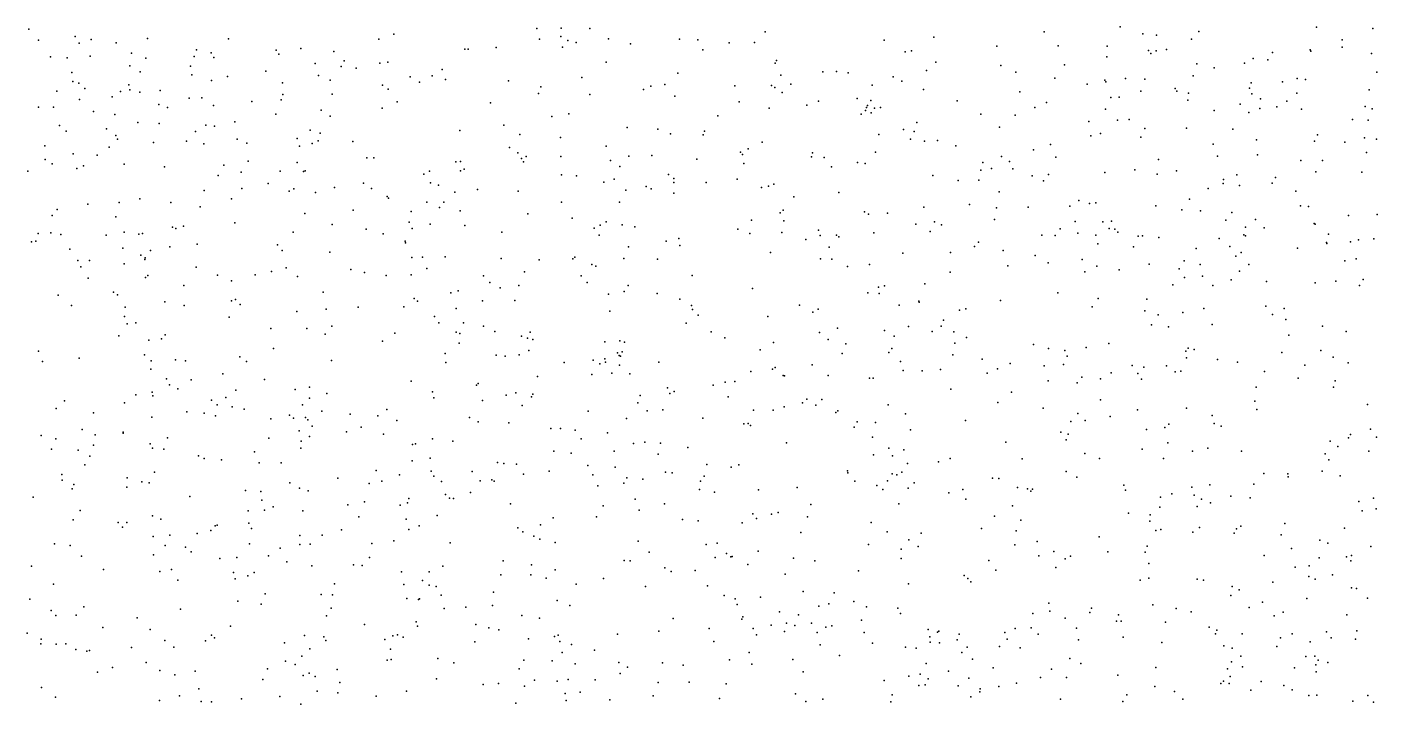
# Model space of a CAD drawing. Extents: x 2 to 99999, y 0 to 49999.
# Drawn here: x 24 to 12469, y 31252 to 37495 of the extents above; entities that cross this region are included whole.
import ezdxf

# ---------------------------------------------------------------- set-up
doc = ezdxf.new("R2010")
doc.units = 0
doc.header["$MEASUREMENT"] = 0
doc.layers.add('points', color=50, linetype='Continuous')

msp = doc.modelspace()

# ---------------------------------------------------------------- linework, layer by layer
at = {"layer": 'points', "color": 3}
for p in [(40, 37474, 49), (4722, 37480, 75), (4949, 37484, 75), (5212, 37480, 72), (10101, 37495, 21), (11910, 37494, 66), (12430, 37481, 68), (130, 37374, 84), (469, 37407, 59), (503, 37347, 36), (616, 37381, 39), (847, 37350, 4), (1134, 37388, 22), (1881, 37385, 91), (3268, 37382, 100), (3404, 37429, 84), (4747, 37383, 4), (4945, 37407, 4), (5010, 37371, 58), (5087, 37352, 9), (5384, 37387, 5), (5587, 37338, 33), (6038, 37384, 5), (6207, 37376, 45), (6496, 37349, 3), (6730, 37353, 25), (6827, 37449, 40), (7924, 37374, 74), (8382, 37400, 88), (9400, 37450, 64), (10310, 37431, 4), (10436, 37418, 2), (10759, 37383, 5), (10825, 37454, 4), (12147, 37377, 65), (239, 37220, 66), (607, 37227, 94), (986, 37254, 31), (1566, 37222, 70), (1587, 37284, 94), (1720, 37258, 49), (1745, 37214, 63), (2320, 37282, 98), (2345, 37244, 72), (2548, 37298, 84), (2852, 37270, 71), (4059, 37290, 10), (4092, 37289, 77), (4350, 37306, 49), (4961, 37309, 77), (6255, 37285, 8), (8118, 37265, 63), (8177, 37276, 34), (8963, 37317, 71), (9529, 37322, 27), (9979, 37219, 24), (9980, 37317, 9), (10362, 37277, 68), (10385, 37249, 64), (10434, 37275, 89), (10527, 37288, 10), (11505, 37261, 23), (11852, 37285, 0), (11860, 37272, 88), (12149, 37309, 73), (12417, 37249, 62), (394, 37209, 50), (972, 37137, 91), (1118, 37206, 49), (1532, 37133, 14), (2226, 37087, 8), (2680, 37158, 42), (2919, 37129, 46), (2948, 37183, 86), (3059, 37116, 67), (3277, 37162, 34), (3349, 37170, 91), (3850, 37103, 3), (5364, 37172, 77), (6920, 37160, 81), (6934, 37185, 84), (8316, 37094, 56), (8402, 37171, 75), (9000, 37141, 24), (9588, 37146, 49), (10808, 37155, 80), (10966, 37119, 65), (11246, 37160, 53), (11326, 37205, 9), (11463, 37192, 95), (438, 37074, 22), (447, 36991, 44), (502, 36977, 96), (962, 36962, 50), (1067, 37080, 19), (1543, 37055, 1), (1724, 37001, 10), (1872, 37038, 68), (2380, 36979, 24), (2711, 37048, 87), (2817, 37006, 70), (3557, 37036, 6), (3643, 36987, 54), (3759, 37043, 33), (3883, 37010, 99), (4462, 36998, 56), (5139, 37030, 89), (5903, 36965, 21), (6024, 37068, 87), (6974, 37051, 37), (7064, 36968, 10), (7361, 37080, 1), (7486, 37085, 49), (7594, 37072, 80), (8008, 37034, 51), (8089, 36994, 65), (9138, 37078, 3), (9500, 37022, 31), (9797, 36967, 94), (9960, 37006, 40), (9968, 36988, 80), (10149, 37020, 30), (10328, 37014, 37), (10773, 37043, 19), (11308, 36981, 98), (11596, 36989, 94), (11732, 37019, 18), (11810, 37012, 6), (12466, 37079, 10), (298, 36902, 59), (557, 36929, 8), (809, 36851, 99), (884, 36901, 45), (972, 36914, 15), (1065, 36894, 53), (1250, 36909, 41), (1520, 36840, 79), (1635, 36841, 61), (2383, 36872, 26), (2838, 36875, 6), (3302, 36957, 88), (3353, 36920, 25), (4739, 36882, 87), (4760, 36942, 66), (5211, 36873, 91), (5707, 36919, 28), (5775, 36950, 87), (5997, 36857, 21), (6549, 36951, 7), (6887, 36954, 86), (6919, 36937, 71), (6984, 36892, 36), (7816, 36957, 49), (8287, 36918, 81), (9177, 36898, 46), (10014, 36846, 13), (10093, 36847, 37), (10292, 36904, 23), (10609, 36929, 40), (10622, 36903, 45), (10731, 36885, 31), (11292, 36931, 88), (11315, 36877, 51), (11730, 36884, 9), (12396, 36915, 25), (130, 36756, 71), (269, 36755, 69), (507, 36826, 51), (636, 36717, 15), (1239, 36781, 79), (1318, 36752, 29), (1742, 36771, 62), (2095, 36808, 62), (2366, 36822, 68), (2735, 36727, 81), (3297, 36745, 90), (3436, 36804, 61), (4297, 36794, 78), (6590, 36804, 18), (6864, 36746, 32), (7212, 36775, 52), (7319, 36810, 84), (7675, 36836, 100), (7754, 36724, 70), (7761, 36751, 88), (7772, 36770, 39), (7803, 36816, 73), (7836, 36746, 26), (7893, 36751, 64), (8597, 36814, 54), (9313, 36751, 45), (9421, 36800, 49), (9966, 36737, 69), (10726, 36819, 50), (10968, 36724, 80), (11208, 36784, 45), (11388, 36743, 35), (11394, 36833, 58), (11544, 36759, 24), (11637, 36810, 23), (11772, 36736, 75), (12358, 36763, 48), (12425, 36739, 70), (834, 36687, 31), (1046, 36613, 34), (1242, 36605, 93), (1672, 36591, 10), (1941, 36619, 80), (2316, 36691, 68), (2819, 36672, 49), (4420, 36589, 66), (4861, 36670, 38), (5019, 36693, 100), (6392, 36675, 26), (7712, 36691, 20), (7805, 36704, 28), (8226, 36614, 20), (8815, 36692, 50), (9132, 36681, 99), (9812, 36623, 25), (10076, 36635, 13), (10184, 36643, 61), (11288, 36706, 24), (12244, 36643, 24), (12388, 36637, 52), (323, 36586, 26), (384, 36533, 15), (756, 36555, 10), (843, 36493, 72), (1576, 36531, 3), (1753, 36581, 1), (2515, 36466, 81), (2634, 36545, 83), (2726, 36515, 20), (4013, 36540, 28), (4566, 36504, 86), (4942, 36477, 54), (5556, 36569, 4), (5838, 36552, 72), (5956, 36511, 24), (6256, 36501, 95), (6270, 36535, 18), (7877, 36503, 34), (8104, 36551, 69), (8203, 36532, 89), (8989, 36571, 62), (9832, 36490, 6), (9920, 36514, 75), (10290, 36478, 36), (10328, 36558, 94), (10714, 36561, 22), (11140, 36554, 23), (11921, 36500, 87), (12352, 36474, 77), (188, 36400, 66), (780, 36386, 54), (858, 36460, 50), (1191, 36429, 86), (1493, 36442, 47), (1653, 36417, 70), (1961, 36462, 15), (2051, 36424, 61), (2537, 36396, 91), (2651, 36420, 22), (2709, 36444, 73), (3027, 36440, 5), (4470, 36384, 44), (5363, 36395, 80), (6602, 36340, 28), (6673, 36371, 96), (6801, 36433, 23), (7847, 36340, 77), (8167, 36462, 40), (8296, 36441, 85), (8416, 36447, 40), (8586, 36399, 93), (9302, 36362, 58), (9459, 36412, 89), (10958, 36415, 78), (11357, 36455, 59), (11891, 36441, 29), (12173, 36434, 13), (12463, 36462, 55), (190, 36274, 88), (255, 36232, 5), (449, 36325, 19), (544, 36216, 52), (671, 36312, 98), (918, 36230, 42), (1838, 36220, 58), (2061, 36257, 45), (2513, 36246, 40), (3155, 36289, 9), (3221, 36289, 1), (3978, 36252, 1), (4019, 36256, 32), (4548, 36334, 51), (4583, 36283, 73), (4601, 36252, 1), (4625, 36302, 56), (4945, 36302, 71), (5404, 36265, 39), (5571, 36304, 6), (5784, 36310, 82), (6197, 36276, 53), (6619, 36320, 25), (6632, 36236, 88), (7255, 36299, 71), (7265, 36333, 64), (7372, 36290, 0), (7679, 36244, 61), (7750, 36237, 15), (8834, 36246, 51), (9007, 36302, 80), (9082, 36254, 70), (9508, 36296, 38), (10454, 36272, 15), (10998, 36303, 27), (11366, 36317, 76), (11766, 36265, 21), (11967, 36263, 79), (12372, 36337, 94), (31, 36165, 23), (482, 36191, 25), (1292, 36205, 6), (1786, 36127, 96), (1999, 36156, 43), (2356, 36165, 58), (2573, 36162, 76), (2588, 36170, 14), (3681, 36139, 34), (3734, 36166, 30), (4019, 36170, 1), (4053, 36185, 76), (4950, 36133, 77), (5090, 36121, 85), (5436, 36092, 25), (5488, 36209, 44), (5937, 36136, 35), (5986, 36097, 83), (6570, 36093, 89), (7440, 36205, 22), (8373, 36126, 26), (8818, 36175, 33), (8914, 36191, 75), (9113, 36188, 23), (9290, 36123, 13), (9439, 36136, 24), (9960, 36154, 7), (10236, 36177, 38), (10442, 36138, 84), (10621, 36169, 9), (11175, 36132, 84), (11533, 36107, 78), (11904, 36159, 53), (12329, 36155, 8), (1657, 35988, 90), (2003, 36006, 53), (2247, 36053, 68), (2441, 35981, 15), (2483, 36002, 40), (2683, 35969, 17), (2858, 36014, 5), (3125, 36056, 65), (3200, 36007, 80), (3744, 36059, 16), (3818, 36035, 63), (3967, 35971, 56), (4177, 35997, 62), (4551, 35980, 77), (5340, 36064, 75), (5545, 35989, 66), (5731, 36024, 23), (5776, 36003, 82), (5986, 36060, 65), (6285, 36061, 7), (6794, 36014, 83), (6858, 36028, 90), (6909, 36045, 38), (7506, 35970, 58), (8609, 36079, 26), (8797, 36081, 17), (8986, 35976, 32), (9394, 36077, 87), (10913, 36006, 91), (11050, 36051, 85), (11053, 36089, 74), (11200, 36033, 80), (11502, 36054, 74), (11719, 35981, 39), (584, 35861, 95), (874, 35876, 15), (1063, 35910, 17), (1351, 35877, 87), (1910, 35911, 47), (3343, 35931, 10), (3355, 35917, 42), (3710, 35879, 96), (3866, 35880, 65), (4952, 35881, 10), (5486, 35879, 30), (5985, 35963, 46), (7094, 35929, 59), (8712, 35858, 13), (9638, 35844, 16), (9721, 35894, 62), (9817, 35867, 92), (9876, 35873, 18), (10429, 35846, 12), (10739, 35906, 69), (11762, 35847, 75), (256, 35758, 25), (303, 35813, 20), (841, 35745, 16), (1621, 35837, 86), (2585, 35775, 55), (3031, 35807, 91), (3565, 35794, 97), (3826, 35829, 55), (4018, 35800, 49), (4639, 35772, 97), (5050, 35731, 34), (6967, 35780, 31), (6994, 35805, 74), (7743, 35789, 92), (7780, 35770, 65), (7956, 35777, 36), (8292, 35835, 33), (8942, 35719, 77), (8961, 35826, 42), (9254, 35834, 73), (10668, 35810, 70), (10840, 35800, 51), (11129, 35784, 39), (11348, 35721, 92), (11836, 35840, 64), (12206, 35757, 29), (12469, 35765, 24), (242, 35597, 10), (919, 35604, 84), (1364, 35650, 49), (1395, 35638, 42), (1465, 35659, 95), (1938, 35689, 53), (2476, 35602, 66), (2837, 35674, 5), (3151, 35632, 37), (3546, 35695, 83), (3575, 35637, 61), (3740, 35677, 91), (4059, 35665, 96), (4401, 35602, 27), (5252, 35639, 24), (5306, 35668, 65), (5362, 35697, 13), (5509, 35672, 5), (5626, 35651, 61), (6576, 35630, 58), (6701, 35715, 61), (6983, 35601, 67), (7002, 35707, 14), (7321, 35620, 11), (7829, 35596, 30), (8216, 35677, 80), (8348, 35609, 27), (8390, 35699, 8), (8453, 35671, 9), (9548, 35634, 98), (9686, 35701, 51), (9940, 35699, 90), (9999, 35638, 38), (10022, 35704, 95), (10052, 35630, 9), (10079, 35604, 20), (11074, 35715, 49), (11255, 35648, 41), (11429, 35644, 51), (11889, 35682, 17), (11900, 35678, 32), (66, 35513, 58), (105, 35519, 43), (127, 35592, 22), (337, 35580, 73), (752, 35574, 1), (1055, 35584, 45), (1088, 35590, 53), (1591, 35491, 23), (2334, 35485, 92), (3307, 35588, 63), (3511, 35521, 73), (3513, 35504, 25), (5297, 35574, 23), (5916, 35519, 66), (6031, 35546, 3), (6043, 35481, 43), (6686, 35591, 64), (7203, 35534, 82), (7335, 35572, 28), (7487, 35575, 69), (7508, 35561, 72), (8758, 35471, 96), (8795, 35512, 28), (9380, 35575, 58), (9502, 35572, 15), (9710, 35593, 37), (9878, 35574, 21), (9894, 35496, 95), (10225, 35469, 64), (10268, 35565, 69), (10308, 35570, 76), (10458, 35555, 19), (11013, 35544, 37), (11112, 35472, 5), (11240, 35577, 12), (11255, 35570, 4), (12004, 35507, 70), (12007, 35499, 56), (12021, 35585, 46), (12225, 35513, 27), (12297, 35532, 57), (12439, 35541, 36), (417, 35445, 68), (906, 35455, 9), (1074, 35392, 97), (1110, 35352, 15), (1112, 35365, 78), (1161, 35433, 100), (1339, 35467, 54), (2375, 35435, 45), (2816, 35419, 22), (3572, 35368, 67), (3670, 35372, 84), (3877, 35377, 38), (4396, 35361, 82), (4746, 35349, 2), (5056, 35356, 83), (5074, 35371, 40), (5527, 35359, 70), (5568, 35467, 74), (5837, 35354, 19), (6879, 35417, 11), (7340, 35356, 100), (7419, 35464, 70), (7443, 35353, 73), (8096, 35408, 31), (8536, 35416, 40), (9023, 35433, 80), (9316, 35389, 91), (9752, 35352, 69), (10802, 35453, 22), (11168, 35381, 81), (11216, 35414, 42), (11736, 35454, 47), (12278, 35358, 94), (493, 35341, 48), (519, 35282, 18), (601, 35341, 35), (918, 35312, 30), (1584, 35279, 19), (2279, 35239, 42), (2412, 35275, 54), (3010, 35258, 73), (3136, 35232, 48), (3710, 35267, 24), (4610, 35237, 80), (5229, 35305, 2), (5267, 35290, 42), (7587, 35285, 29), (7789, 35306, 37), (8534, 35235, 16), (9066, 35294, 5), (9436, 35320, 54), (9776, 35237, 38), (9885, 35289, 66), (10091, 35257, 75), (10369, 35309, 25), (10645, 35264, 64), (10691, 35339, 97), (10838, 35306, 10), (11202, 35244, 84), (11286, 35306, 22), (12171, 35340, 98), (586, 35178, 51), (1115, 35186, 22), (1138, 35202, 95), (1470, 35110, 43), (1779, 35205, 50), (1910, 35155, 80), (2126, 35209, 33), (2517, 35193, 32), (3334, 35204, 93), (3566, 35211, 50), (4233, 35201, 99), (4289, 35140, 32), (4559, 35111, 43), (5133, 35201, 15), (5189, 35140, 18), (5564, 35110, 84), (6154, 35203, 94), (7929, 35107, 51), (8300, 35128, 10), (10588, 35118, 47), (10695, 35184, 1), (10861, 35196, 61), (10956, 35111, 73), (11124, 35164, 40), (11451, 35148, 83), (11900, 35136, 37), (12089, 35152, 28), (12308, 35112, 71), (12341, 35166, 21), (312, 35021, 66), (822, 35050, 100), (857, 35025, 62), (1945, 34982, 40), (2754, 35049, 36), (3593, 34992, 45), (3932, 35043, 11), (3998, 35062, 97), (4386, 35091, 60), (4521, 34972, 90), (5383, 35030, 67), (5530, 35055, 37), (5832, 35038, 87), (6043, 34984, 35), (6713, 35084, 21), (7774, 35044, 86), (7873, 35095, 5), (7879, 35039, 26), (8999, 34973, 75), (9525, 35044, 43), (9898, 34991, 18), (10346, 34985, 39), (435, 34926, 85), (929, 34910, 10), (1294, 34962, 92), (1471, 34928, 46), (1908, 34970, 69), (1990, 34936, 60), (2512, 34872, 80), (2781, 34894, 9), (3076, 34910, 9), (3496, 34916, 92), (3623, 34966, 51), (3979, 34898, 28), (4223, 34969, 38), (5396, 34875, 65), (6149, 34928, 6), (6160, 34891, 85), (7145, 34930, 38), (7269, 34866, 34), (7318, 34893, 3), (8063, 34931, 63), (8244, 34968, 39), (8247, 34959, 16), (8620, 34884, 21), (8677, 34897, 81), (9844, 34915, 24), (10328, 34878, 16), (10680, 34863, 90), (10872, 34900, 65), (11445, 34920, 23), (11612, 34898, 77), (921, 34826, 99), (947, 34759, 61), (1027, 34768, 0), (1888, 34820, 95), (2835, 34735, 56), (3781, 34824, 82), (3820, 34766, 7), (4049, 34768, 96), (4233, 34735, 27), (6100, 34763, 73), (6212, 34839, 25), (6853, 34825, 84), (8149, 34734, 34), (8450, 34737, 68), (8473, 34791, 91), (10391, 34750, 7), (10451, 34841, 27), (10546, 34729, 85), (10949, 34752, 69), (11504, 34843, 63), (11629, 34797, 67), (11966, 34735, 60), (871, 34647, 96), (1146, 34606, 53), (1263, 34618, 29), (1297, 34656, 59), (2270, 34715, 77), (2602, 34716, 21), (2773, 34663, 99), (3413, 34671, 61), (3980, 34682, 57), (4013, 34670, 19), (4336, 34687, 1), (4583, 34644, 62), (4638, 34626, 60), (4662, 34681, 84), (4687, 34614, 12), (5489, 34600, 75), (6330, 34684, 84), (6456, 34628, 77), (7329, 34678, 58), (7409, 34612, 77), (7496, 34719, 7), (7928, 34695, 47), (8017, 34645, 79), (8369, 34686, 7), (8567, 34683, 40), (8684, 34632, 54), (11655, 34652, 92), (12184, 34687, 27), (131, 34506, 31), (2295, 34530, 98), (3301, 34597, 24), (3878, 34485, 68), (4008, 34579, 78), (4651, 34512, 10), (5351, 34591, 20), (5468, 34491, 7), (5510, 34499, 74), (5531, 34590, 98), (6782, 34517, 100), (6904, 34585, 98), (7539, 34484, 35), (7572, 34572, 48), (7967, 34493, 38), (7996, 34531, 12), (8576, 34579, 85), (9303, 34566, 37), (9440, 34529, 28), (9592, 34513, 98), (9788, 34540, 14), (9998, 34577, 85), (10707, 34506, 89), (10727, 34533, 14), (10782, 34520, 69), (11591, 34495, 5), (11952, 34511, 15), (166, 34410, 20), (504, 34440, 75), (1107, 34471, 96), (1168, 34418, 61), (1391, 34426, 76), (1485, 34417, 40), (1987, 34454, 44), (2046, 34412, 19), (2830, 34419, 60), (3884, 34401, 9), (4349, 34469, 71), (4432, 34461, 60), (4562, 34472, 45), (4975, 34401, 54), (5243, 34422, 9), (5303, 34388, 31), (5349, 34435, 85), (5357, 34403, 44), (5482, 34465, 46), (5486, 34376, 23), (5495, 34459, 57), (5849, 34404, 94), (6920, 34354, 53), (7263, 34380, 78), (8076, 34411, 42), (8558, 34471, 63), (8829, 34431, 99), (9086, 34391, 80), (9401, 34372, 42), (9580, 34382, 39), (9613, 34460, 10), (10213, 34373, 69), (10319, 34357, 17), (10529, 34372, 6), (10714, 34443, 79), (10999, 34429, 10), (11183, 34404, 94), (11803, 34377, 75), (12065, 34449, 74), (12202, 34398, 25), (1166, 34341, 12), (1310, 34252, 55), (1536, 34242, 3), (1830, 34298, 43), (2214, 34245, 91), (3564, 34230, 29), (4731, 34273, 94), (5230, 34290, 76), (5414, 34303, 67), (5580, 34298, 20), (6548, 34225, 34), (6695, 34318, 40), (6896, 34340, 15), (6994, 34282, 47), (7008, 34277, 2), (7409, 34282, 50), (7791, 34258, 15), (7823, 34257, 91), (8100, 34327, 5), (8277, 34325, 74), (8445, 34336, 48), (8875, 34303, 8), (8971, 34342, 81), (9437, 34232, 15), (9747, 34266, 92), (9919, 34250, 66), (10017, 34305, 16), (10265, 34300, 56), (10297, 34249, 12), (10609, 34316, 80), (10661, 34322, 64), (11433, 34319, 87), (11743, 34257, 86), (12083, 34232, 95), (1028, 34102, 83), (1177, 34129, 67), (1336, 34195, 96), (1414, 34159, 13), (1949, 34146, 99), (2497, 34153, 35), (2628, 34174, 39), (2788, 34115, 34), (3763, 34130, 42), (4168, 34192, 61), (4184, 34207, 52), (4441, 34100, 23), (4529, 34122, 51), (4688, 34109, 90), (5929, 34169, 13), (5949, 34115, 24), (5988, 34134, 42), (6349, 34191, 92), (6460, 34220, 40), (8539, 34155, 86), (9099, 34129, 32), (9705, 34214, 57), (11355, 34173, 1), (12069, 34173, 49), (292, 33978, 74), (369, 34049, 52), (922, 34028, 57), (1185, 34094, 86), (1723, 34053, 98), (1778, 34012, 88), (1856, 34078, 4), (1914, 33991, 64), (2564, 34010, 44), (2629, 34073, 25), (3773, 34074, 57), (4224, 34050, 51), (4589, 34004, 88), (4674, 34086, 30), (5654, 34029, 22), (5677, 34096, 69), (6487, 34084, 36), (7004, 33994, 86), (7174, 34028, 75), (7214, 34064, 24), (7296, 34008, 56), (7350, 34059, 15), (7962, 34010, 73), (8973, 34031, 7), (9391, 33981, 83), (9919, 34058, 16), (10712, 33979, 97), (11342, 34045, 69), (12381, 34014, 98), (638, 33937, 30), (1173, 33896, 70), (1496, 33946, 74), (1657, 33933, 78), (1760, 33911, 30), (2026, 33970, 30), (2270, 33882, 66), (2443, 33917, 98), (2480, 33887, 6), (2591, 33893, 6), (2613, 33874, 44), (2741, 33954, 48), (3002, 33925, 21), (3259, 33909, 1), (3341, 33969, 3), (3433, 33867, 13), (4102, 33894, 95), (4184, 33854, 13), (5197, 33952, 1), (5550, 33885, 25), (5741, 33956, 2), (5884, 33966, 50), (6253, 33888, 97), (6720, 33962, 80), (6903, 33961, 44), (7480, 33939, 50), (7499, 33957, 89), (7678, 33855, 39), (8121, 33929, 36), (8675, 33868, 76), (9645, 33856, 72), (9711, 33930, 12), (9777, 33868, 10), (10008, 33904, 44), (10261, 33966, 39), (10948, 33912, 100), (11362, 33969, 77), (155, 33729, 95), (533, 33782, 81), (651, 33735, 93), (910, 33760, 83), (910, 33750, 37), (2534, 33770, 84), (2652, 33813, 58), (2970, 33762, 73), (3105, 33806, 31), (3311, 33739, 71), (4464, 33845, 21), (4853, 33793, 33), (4941, 33792, 82), (5077, 33777, 78), (5375, 33754, 80), (6633, 33836, 4), (6673, 33839, 85), (6692, 33820, 92), (7648, 33806, 19), (7846, 33848, 46), (8168, 33781, 42), (9555, 33758, 44), (9622, 33741, 74), (10343, 33782, 37), (10513, 33803, 44), (10550, 33832, 79), (10968, 33840, 89), (11032, 33813, 73), (12224, 33737, 35), (12408, 33786, 54), (248, 33602, 39), (288, 33696, 12), (637, 33639, 99), (1160, 33651, 36), (1180, 33610, 75), (1284, 33602, 85), (1318, 33708, 48), (2253, 33705, 36), (2547, 33611, 53), (2551, 33677, 23), (2628, 33718, 65), (3577, 33645, 44), (3605, 33651, 56), (3762, 33698, 1), (3950, 33676, 24), (5133, 33697, 97), (5616, 33653, 81), (5719, 33667, 61), (5863, 33656, 31), (6115, 33618, 58), (7026, 33660, 57), (7817, 33713, 1), (7968, 33610, 79), (9048, 33668, 81), (9602, 33687, 42), (10303, 33602, 79), (10541, 33660, 56), (10908, 33611, 81), (12038, 33675, 53), (12107, 33627, 18), (12205, 33708, 37), (12465, 33712, 51), (494, 33592, 86), (603, 33538, 23), (1604, 33541, 52), (1658, 33515, 25), (1817, 33503, 6), (2121, 33577, 20), (3575, 33496, 29), (3740, 33519, 23), (4362, 33478, 99), (4880, 33585, 91), (5040, 33565, 39), (5435, 33584, 19), (5843, 33557, 48), (7828, 33550, 84), (8002, 33540, 81), (8106, 33595, 35), (8425, 33484, 3), (8534, 33515, 68), (9197, 33512, 59), (9774, 33563, 47), (9909, 33517, 85), (10499, 33516, 48), (10769, 33583, 64), (11221, 33584, 50), (11992, 33560, 12), (12025, 33505, 32), (12392, 33584, 99), (344, 33368, 63), (556, 33459, 26), (1198, 33391, 97), (2163, 33476, 87), (2367, 33475, 43), (3242, 33407, 85), (3456, 33367, 31), (3749, 33400, 70), (4127, 33397, 72), (4420, 33470, 52), (4536, 33463, 59), (4602, 33372, 63), (4838, 33400, 76), (5194, 33451, 11), (5239, 33365, 78), (5446, 33435, 27), (5909, 33389, 80), (5971, 33383, 83), (6291, 33460, 28), (6515, 33437, 7), (6587, 33459, 27), (7587, 33401, 6), (7589, 33384, 61), (7999, 33374, 66), (8042, 33364, 13), (8089, 33390, 88), (8142, 33470, 79), (9602, 33397, 4), (11425, 33379, 38), (11647, 33374, 28), (11963, 33399, 42), (12129, 33357, 75), (347, 33315, 88), (439, 33236, 83), (456, 33277, 18), (943, 33252, 93), (946, 33337, 50), (1083, 33302, 4), (1151, 33291, 26), (2446, 33292, 59), (2535, 33242, 47), (2888, 33335, 69), (3178, 33287, 30), (3294, 33307, 62), (3775, 33352, 42), (3846, 33303, 29), (4200, 33309, 96), (4308, 33320, 71), (4330, 33306, 66), (5285, 33265, 72), (5526, 33288, 22), (5552, 33339, 72), (5700, 33325, 63), (6222, 33229, 66), (6233, 33308, 42), (6266, 33352, 57), (7122, 33249, 29), (7656, 33308, 20), (7858, 33268, 97), (7914, 33230, 35), (7956, 33311, 33), (8148, 33243, 6), (8201, 33293, 18), (8651, 33231, 70), (8923, 33334, 26), (8981, 33333, 55), (9153, 33249, 46), (9247, 33237, 61), (9292, 33233, 5), (9703, 33345, 83), (10136, 33269, 10), (10761, 33253, 56), (10928, 33274, 98), (11332, 33278, 63), (11649, 33346, 64), (81, 33160, 34), (1524, 33167, 18), (2039, 33221, 42), (2179, 33211, 36), (2188, 33132, 42), (2617, 33219, 25), (3134, 33118, 28), (3532, 33108, 52), (3543, 33146, 76), (3881, 33183, 98), (3918, 33150, 53), (3954, 33148, 74), (4111, 33203, 83), (5629, 33142, 48), (6361, 33206, 79), (6768, 33227, 80), (8520, 33199, 81), (8679, 33142, 74), (9276, 33215, 58), (10149, 33223, 74), (10472, 33159, 69), (10576, 33189, 1), (10784, 33177, 72), (10851, 33142, 94), (10933, 33108, 82), (11122, 33169, 4), (11298, 33153, 96), (12300, 33119, 71), (12437, 33151, 12), (514, 33036, 96), (1182, 32987, 39), (2061, 33033, 49), (2212, 33039, 11), (2293, 33072, 74), (2566, 33033, 9), (2981, 33089, 55), (3464, 33086, 27), (3804, 32991, 60), (4482, 33098, 77), (5335, 33079, 73), (5668, 33040, 79), (5900, 33098, 89), (6714, 33007, 29), (6886, 33004, 46), (6949, 33019, 25), (7248, 33091, 39), (8060, 33097, 35), (8941, 32985, 60), (9109, 33080, 2), (10177, 33013, 60), (10379, 32997, 89), (10468, 33066, 66), (10812, 33075, 63), (12332, 33033, 1), (12462, 33051, 85), (449, 32950, 42), (865, 32925, 60), (905, 32883, 72), (943, 32925, 66), (1258, 32956, 13), (1757, 32894, 94), (1778, 32902, 10), (2069, 32919, 60), (2092, 32870, 32), (2923, 32858, 18), (3084, 32979, 36), (3519, 32957, 99), (3543, 32862, 18), (3640, 32894, 41), (4548, 32876, 70), (4756, 32905, 96), (4875, 32970, 35), (5272, 32977, 26), (6066, 32955, 26), (6210, 32941, 91), (6617, 32922, 26), (6748, 32963, 59), (7218, 32978, 31), (7806, 32926, 22), (8822, 32871, 83), (9186, 32949, 74), (10375, 32937, 56), (10475, 32862, 57), (10833, 32879, 70), (11174, 32869, 76), (11214, 32893, 87), (11619, 32916, 27), (12168, 32874, 40), (1187, 32798, 80), (1339, 32810, 93), (1592, 32826, 57), (1719, 32852, 5), (2540, 32806, 96), (2745, 32809, 4), (3201, 32732, 19), (3404, 32757, 3), (3925, 32737, 3), (4593, 32839, 22), (4696, 32801, 10), (4750, 32772, 68), (4892, 32743, 6), (5657, 32755, 0), (6385, 32736, 74), (7157, 32834, 33), (7954, 32839, 14), (8152, 32767, 40), (8266, 32829, 43), (9143, 32849, 16), (9336, 32750, 18), (9906, 32794, 5), (10430, 32851, 4), (10771, 32837, 43), (11151, 32829, 53), (11585, 32813, 63), (11941, 32764, 92), (12016, 32734, 86), (276, 32729, 42), (421, 32715, 23), (527, 32617, 50), (1190, 32627, 49), (1297, 32713, 15), (1486, 32699, 95), (1537, 32657, 27), (2076, 32729, 56), (2249, 32618, 28), (2358, 32688, 89), (2538, 32723, 89), (2634, 32725, 34), (5758, 32652, 27), (6284, 32723, 90), (6472, 32640, 37), (6512, 32610, 21), (6523, 32612, 32), (6764, 32662, 96), (7781, 32722, 9), (8081, 32681, 3), (8239, 32705, 89), (9130, 32721, 15), (9351, 32620, 77), (9488, 32660, 97), (9642, 32616, 21), (9987, 32657, 7), (10331, 32652, 51), (10350, 32708, 95), (11429, 32622, 17), (11680, 32685, 47), (12186, 32610, 3), (12233, 32623, 86), (12411, 32705, 7), (66, 32524, 2), (729, 32494, 40), (1355, 32493, 57), (1802, 32593, 22), (1958, 32604, 11), (2420, 32563, 27), (2648, 32527, 41), (3033, 32536, 75), (3113, 32530, 97), (3182, 32602, 8), (3858, 32522, 98), (4413, 32572, 2), (4673, 32536, 75), (4891, 32491, 44), (5529, 32576, 31), (5584, 32574, 51), (5905, 32509, 63), (6183, 32483, 85), (6366, 32602, 62), (6670, 32539, 27), (7091, 32596, 56), (7286, 32573, 17), (8081, 32595, 73), (8890, 32577, 73), (8954, 32488, 36), (9507, 32510, 37), (9595, 32591, 79), (10365, 32547, 66), (11715, 32514, 20), (11844, 32527, 77), (11935, 32601, 9), (12227, 32572, 55), (269, 32357, 33), (1247, 32473, 67), (1414, 32394, 83), (1928, 32466, 56), (1942, 32406, 77), (2060, 32434, 45), (2118, 32465, 81), (2857, 32362, 15), (3475, 32471, 92), (3671, 32391, 77), (3730, 32472, 79), (4392, 32444, 13), (4668, 32444, 23), (4810, 32412, 45), (5337, 32409, 17), (5961, 32475, 50), (7013, 32450, 6), (7689, 32480, 44), (8151, 32361, 81), (8662, 32438, 93), (8696, 32410, 57), (8725, 32379, 12), (10286, 32395, 75), (10366, 32413, 62), (10812, 32403, 82), (10868, 32393, 30), (11509, 32376, 14), (11840, 32428, 6), (11899, 32404, 6), (12057, 32444, 19), (2220, 32268, 3), (2736, 32261, 15), (2840, 32259, 2), (3497, 32354, 12), (3730, 32348, 9), (3796, 32337, 21), (3842, 32256, 94), (4325, 32285, 37), (5086, 32356, 21), (5725, 32337, 40), (6296, 32343, 92), (6451, 32253, 82), (6785, 32238, 48), (7179, 32291, 37), (7464, 32279, 92), (11121, 32252, 92), (11133, 32336, 70), (11199, 32304, 30), (12235, 32323, 24), (12280, 32316, 99), (50, 32220, 73), (246, 32114, 32), (547, 32149, 28), (1440, 32126, 29), (1968, 32200, 70), (2183, 32173, 38), (2827, 32137, 77), (3525, 32224, 22), (3632, 32215, 29), (3642, 32223, 39), (3869, 32133, 46), (4070, 32144, 30), (4316, 32161, 24), (4912, 32207, 11), (5028, 32160, 18), (6553, 32221, 79), (6571, 32169, 5), (7323, 32156, 58), (7414, 32177, 7), (7646, 32197, 60), (7764, 32147, 56), (8052, 32135, 29), (9442, 32181, 28), (9454, 32108, 39), (9838, 32135, 1), (10402, 32166, 18), (10616, 32132, 46), (11289, 32142, 39), (11413, 32190, 5), (11822, 32224, 12), (12380, 32227, 3), (288, 32067, 24), (478, 32072, 67), (1040, 32048, 2), (2786, 32065, 94), (3135, 31987, 37), (3611, 32010, 61), (4160, 31987, 48), (4586, 32069, 97), (4748, 32045, 66), (5979, 32040, 57), (6613, 32034, 0), (6622, 32056, 10), (6962, 32101, 20), (7025, 31997, 5), (7135, 32074, 83), (7254, 31997, 48), (7715, 32025, 48), (8076, 32086, 96), (9297, 32088, 60), (9595, 32045, 75), (9822, 32095, 7), (10068, 32016, 47), (10087, 32075, 44), (10111, 32016, 29), (10518, 32008, 28), (10756, 32101, 40), (11521, 32066, 13), (11605, 32098, 79), (12191, 32074, 50), (24, 31907, 84), (724, 31959, 37), (1160, 31938, 38), (1723, 31886, 17), (1751, 31864, 15), (1901, 31970, 6), (2583, 31883, 27), (2760, 31872, 91), (3397, 31881, 13), (3439, 31890, 58), (3491, 31870, 8), (3622, 31969, 37), (4280, 31955, 43), (4374, 31935, 91), (4887, 31874, 36), (4920, 31887, 94), (5467, 31897, 72), (5849, 31924, 3), (6313, 31948, 83), (6718, 31949, 40), (6749, 31889, 6), (6884, 31978, 7), (7006, 31920, 54), (7103, 31977, 47), (7308, 31913, 51), (7388, 31962, 25), (7444, 31973, 55), (7741, 31913, 10), (8331, 31940, 31), (8345, 31872, 72), (8417, 31914, 30), (8429, 31925, 64), (8618, 31896, 53), (9037, 31911, 34), (9134, 31948, 22), (9281, 31956, 56), (9344, 31895, 34), (9699, 31951, 6), (10129, 31869, 12), (10920, 31962, 62), (10979, 31901, 69), (10992, 31933, 21), (11225, 31899, 98), (11579, 31864, 71), (11686, 31901, 21), (12003, 31917, 49), (12046, 31862, 23), (12283, 31926, 24), (150, 31806, 63), (155, 31850, 17), (291, 31805, 21), (383, 31807, 38), (473, 31754, 31), (575, 31740, 49), (601, 31745, 41), (986, 31772, 14), (1293, 31837, 41), (1377, 31777, 24), (1668, 31834, 92), (2398, 31816, 42), (2631, 31761, 38), (2778, 31839, 48), (3322, 31848, 32), (3375, 31759, 79), (4151, 31826, 87), (4646, 31853, 6), (4935, 31828, 6), (5042, 31800, 44), (5254, 31748, 27), (6355, 31829, 13), (7335, 31799, 67), (7819, 31812, 83), (8123, 31776, 15), (8221, 31766, 54), (8348, 31824, 59), (8436, 31816, 96), (8598, 31843, 32), (8689, 31778, 77), (8990, 31784, 18), (9060, 31851, 76), (9180, 31769, 57), (9718, 31845, 43), (10486, 31821, 63), (11058, 31790, 30), (11134, 31768, 39), (11545, 31782, 58), (11853, 31827, 41), (12271, 31850, 19), (1121, 31636, 12), (2407, 31646, 74), (2496, 31616, 24), (2557, 31695, 48), (3344, 31657, 53), (3380, 31663, 90), (3810, 31673, 93), (3957, 31631, 87), (4604, 31656, 80), (4864, 31650, 89), (4958, 31726, 96), (5078, 31624, 27), (5480, 31635, 60), (5881, 31633, 8), (6501, 31660, 47), (6682, 31727, 68), (6704, 31620, 99), (7084, 31664, 52), (7513, 31700, 24), (8314, 31626, 75), (8642, 31728, 73), (8741, 31667, 44), (9637, 31673, 43), (9739, 31626, 18), (11128, 31641, 12), (11212, 31694, 54), (11812, 31690, 84), (11894, 31693, 83), (11904, 31614, 87), (11925, 31658, 53), (12016, 31635, 19), (672, 31547, 1), (813, 31590, 84), (1247, 31562, 94), (1386, 31522, 96), (1573, 31555, 96), (2240, 31578, 89), (2568, 31516, 4), (2624, 31536, 74), (2679, 31505, 56), (2882, 31572, 88), (3800, 31486, 3), (4560, 31578, 19), (5492, 31533, 84), (5558, 31592, 56), (6073, 31610, 66), (7179, 31550, 27), (8152, 31508, 2), (8257, 31527, 48), (8330, 31486, 12), (8517, 31554, 43), (8705, 31490, 13), (8929, 31585, 72), (9367, 31498, 52), (9468, 31574, 68), (9605, 31496, 99), (10078, 31519, 75), (10430, 31589, 33), (11091, 31577, 43), (11114, 31507, 25), (11229, 31595, 78), (11707, 31587, 97), (11908, 31548, 66), (156, 31404, 79), (1608, 31393, 14), (2199, 31478, 53), (2700, 31372, 66), (2907, 31451, 95), (3521, 31371, 58), (4230, 31432, 64), (4371, 31443, 11), (4611, 31418, 77), (4701, 31471, 6), (4910, 31463, 7), (5013, 31477, 22), (5260, 31475, 72), (5842, 31450, 42), (6129, 31453, 53), (6469, 31438, 92), (7926, 31469, 34), (8246, 31422, 49), (8303, 31429, 29), (8609, 31421, 99), (8806, 31366, 17), (8811, 31391, 11), (8981, 31413, 69), (9144, 31444, 21), (10422, 31413, 52), (10601, 31368, 18), (11028, 31443, 26), (11055, 31464, 4), (11106, 31442, 62), (11307, 31381, 53), (11402, 31460, 19), (11609, 31424, 91), (11687, 31382, 54), (287, 31315, 95), (1244, 31286, 88), (1428, 31329, 49), (1629, 31277, 79), (1723, 31271, 56), (2000, 31300, 52), (2354, 31321, 53), (2549, 31252, 44), (2890, 31357, 62), (3242, 31326, 82), (4529, 31259, 97), (4986, 31349, 54), (4993, 31285, 73), (5123, 31361, 41), (5396, 31290, 0), (5797, 31328, 86), (6407, 31302, 67), (7108, 31345, 37), (7204, 31275, 15), (7360, 31296, 42), (7987, 31272, 23), (7998, 31337, 54), (8724, 31320, 58), (9552, 31296, 98), (10125, 31275, 56), (10161, 31338, 26), (10678, 31296, 36), (11840, 31332, 58), (11915, 31335, 24), (12246, 31279, 89), (12383, 31331, 48), (12435, 31268, 43)]:
    msp.add_point(p, dxfattribs=at)

doc.saveas('drawing.dxf')
